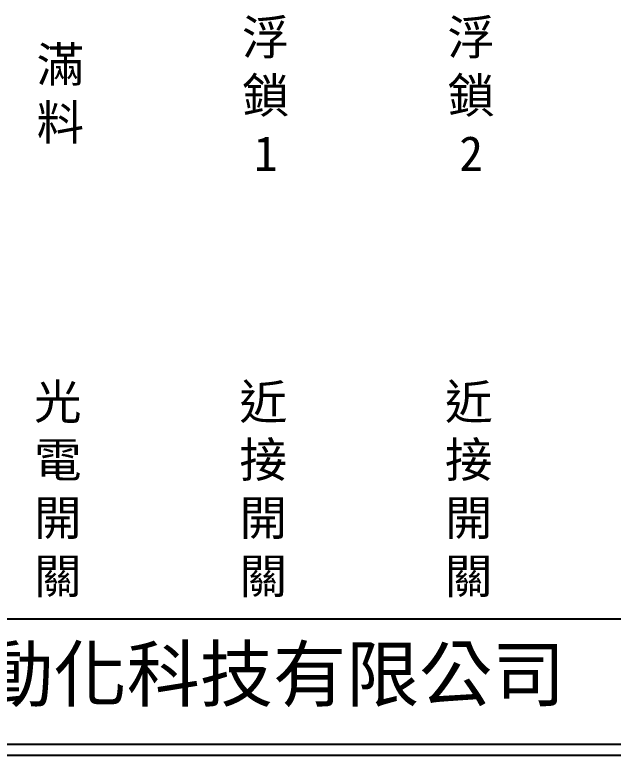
# Model space of a CAD drawing. Extents: x 325 to 612, y 3 to 207.
# Drawn here: x 392.3 to 459.3, y 3 to 85.9 of the extents above; entities that cross this region are included whole.
import ezdxf

# ---------------------------------------------------------------- set-up
doc = ezdxf.new("R2010")
doc.units = 0
doc.layers.add('圖框層', color=7, linetype='CONTINUOUS')
doc.layers.add('標尺寸層', color=3, linetype='CONTINUOUS')
doc.styles.add('CNS', font='romanc.shx', dxfattribs={"bigfont": 'chineset.shx'})
doc.styles.add('STSL', font='KAIU.TTF')

msp = doc.modelspace()

# ---------------------------------------------------------------- linework, layer by layer
at = {"layer": '圖框層', "color": 7}
for p, q in [((326.569, 18.25), (611.07, 18.25)), ((326.569, 4.25), (611.07, 4.25)), ((325.319, 3), (612.319, 3))]:
    msp.add_line(p, q, dxfattribs=at)

# ---------------------------------------------------------------- texts
at = {"layer": '圖框層', "color": 4, "style": 'STSL'}
msp.add_text('泓陞自動化科技有限公司', height=6, dxfattribs=at).set_placement((363.923, 9.076))
at = {"layer": '標尺寸層', "color": 7, "char_height": 3.9, "width": 4.96081, "attachment_point": 5, "style": 'CNS'}
for s, insert in [('{\\fDFKai-SB|b0|i0|c136|p65;浮鎖1}', (420.405, 76.849)), ('{\\fDFKai-SB|b0|i0|c136|p65;浮鎖2}', (443.405, 76.849)), ('{\\fDFKai-SB|b0|i0|c136|p65;滿料}', (397.405, 76.849)), ('{\\fDFKai-SB|b0|i0|c136|p65;光電開關}', (397.129, 32.596)), ('{\\fDFKai-SB|b0|i0|c136|p65;近接開關}', (420.129, 32.596)), ('{\\fDFKai-SB|b0|i0|c136|p65;近接開關}', (443.129, 32.596))]:
    msp.add_mtext(s, dxfattribs=dict(at, insert=insert))

doc.saveas('drawing.dxf')
